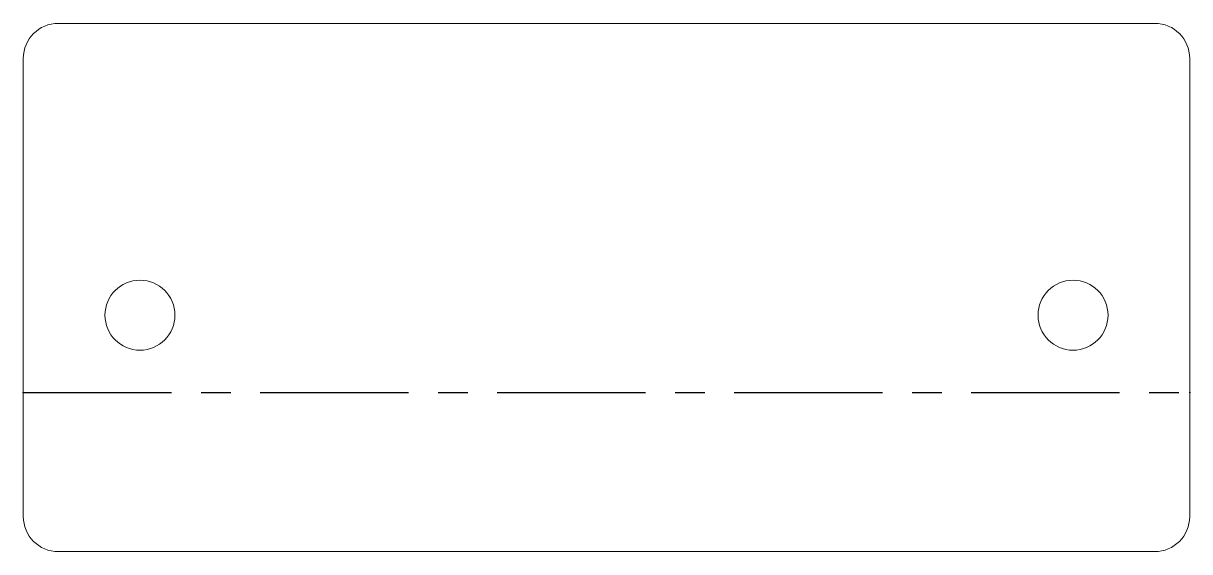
# Model space of a CAD drawing. Header units: millimetres. Extents: x -100 to 0, y -12 to 33.
import ezdxf

# ---------------------------------------------------------------- set-up
doc = ezdxf.new("R2010")
doc.units = ezdxf.units.MM
doc.header["$PDSIZE"] = -1
doc.linetypes.add('CENTERX2', pattern=[20.32, 12.7, -2.54, 2.54, -2.54])

msp = doc.modelspace()

# ---------------------------------------------------------------- linework, layer by layer
at = {"color": 7, "linetype": 'Continuous', "lineweight": 15}
for p, q in [((-3, 33), (-97, 33)), ((-100, -9.25), (-100, 30)), ((0, 30), (0, -9.25)), ((-3, -12.25), (-97, -12.25))]:
    msp.add_line(p, q, dxfattribs=at)
at = {"color": 7, "linetype": 'CENTERX2'}
msp.add_line((-100, 1.37), (0, 1.37), dxfattribs=at)
at = {"color": 7, "linetype": 'Continuous', "lineweight": 15}
for centre in [(-90, 8), (-10, 8)]:
    msp.add_circle(centre, 3, dxfattribs=at)
for centre, start, end in [((-97, 30), 90, 180), ((-3, 30), 0, 90), ((-97, -9.25), 180, 270), ((-3, -9.25), 270, 0)]:
    msp.add_arc(centre, 3, start, end, dxfattribs=at)
at = {"color": 7, "linetype": 'Continuous'}
for p in [(-100, 1.37), (0, 1.37)]:
    msp.add_point(p, dxfattribs=at)

doc.saveas('drawing.dxf')
